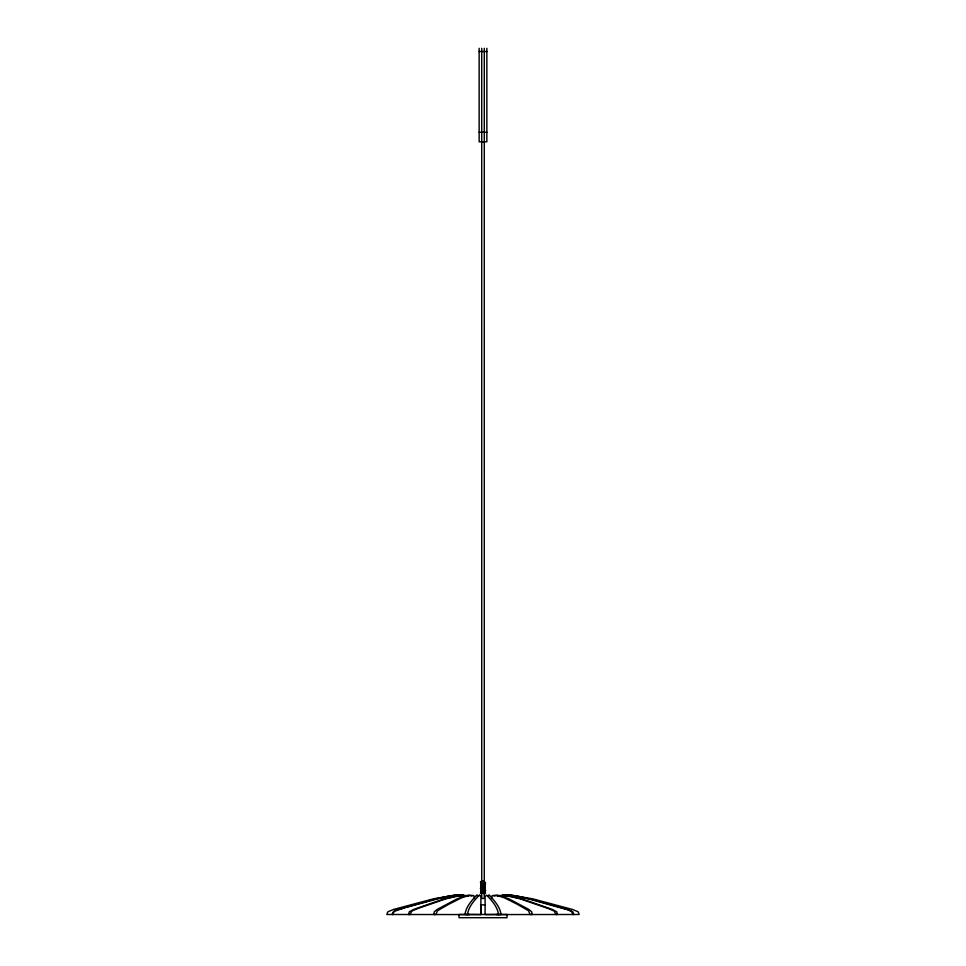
<?xml version="1.0" encoding="UTF-8"?>
<svg xmlns="http://www.w3.org/2000/svg" width="966" height="966" viewBox="0 0 966 966"><rect width="100%" height="100%" fill="white"/><g stroke="black" fill="none" stroke-linecap="round" stroke-linejoin="round"><path stroke-width="1.45" d="M467.556 914.488C468.281 907.11 474.089 900.65 478.991 895.47A63.044 10.952 90 0 1 479.667 895.277L480.875 896.641L480.923 914.585L465.032 914.488C465.757 907.11 471.565 900.65 476.467 895.47A63.044 10.952 90 0 1 477.132 895.277L478.279 896.062M491.513 898.549L492.129 895.675L495.135 895.277A63.044 31.528 -90 0 1 497.055 895.47L504.337 897.776L517.317 904.297L528.619 910.805L529.984 914.488L532.206 914.488L531.686 911.783L528.825 909.429L508.889 898.839L499.277 895.47A63.044 31.528 -90 0 0 497.357 895.277L494.073 896.062M487.721 896.062L488.868 895.277A63.044 10.952 -90 0 1 489.533 895.47C494.435 900.65 500.243 907.11 500.968 914.488L485.077 914.585L485.125 896.641L486.333 895.277A63.044 10.952 -90 0 1 487.009 895.47C491.911 900.65 497.719 907.11 498.444 914.488M482.722 892.487C476.31 891.642 487.13 889.07 483.894 891.038C477.228 890.918 482.807 887.706 483.942 888.72M482.469 891.183C478.508 893.441 492.068 889.795 481.72 889.867C480.476 890.737 486.924 890.362 485.161 888.454C482.903 888.829 479.788 888.273 482.432 887.971M481.708 885.158C489.822 884.59 481.31 889.275 481.503 886.208M480.525 892.753L480.609 893.538M484.401 883.914L484.715 884.832L483.568 884.59M480.549 883.105L481.43 884.276M480.561 881.475L480.561 882.26M480.597 892.656C482.831 891.063 486.176 892.536 483.688 892.62M485.415 883.081L485.427 882.284M484.34 893.635L483.628 893.574M497.442 896.062L502.465 895.277A63.044 48.3 -90 0 1 505.411 895.47L520.143 898.839L548.398 908.583L554.291 911.119L555.861 914.488L557.503 914.488L556.718 911.783L552.323 909.429L521.797 898.839L507.053 895.47A63.044 48.3 90 0 0 504.119 895.277L499.084 896.062M501.282 896.062L507.983 895.253M502.163 896.062L509.493 895.277A63.044 63.044 0 0 1 513.32 895.47L532.568 898.839L572.427 909.429L578.151 911.783L579.177 914.488L496.319 914.573M502.924 896.062L507.452 895.277A63.044 59.252 -90 0 1 511.062 895.47L513.031 895.579M404.802 907.557C400.962 909.682 392.751 908.825 392.184 914.488L393.053 914.488L393.44 912.532L394.973 911.119L406.795 906.965L435.98 898.839L451.376 895.868M405.684 907.557L443.261 897.342M482.698 892.813C478.049 893.26 488.277 893.743 484.678 891.509M444.251 896.943L452.656 895.711M484.509 886.353C485.85 884.011 477.083 886.909 482.457 887.645M484.159 888.684L484.703 889.65L482.034 889.191M484.051 883.878C482.638 883.576 478.738 885.037 481.599 885.919M468.558 896.062L461.881 895.277A63.044 48.3 90 0 0 458.947 895.47L444.203 898.839L413.677 909.429L409.282 911.783L408.497 914.488L410.139 914.488L411.709 911.119L417.602 908.583L445.857 898.839L460.589 895.47A63.044 48.3 90 0 1 463.535 895.277L466.916 896.062M451.774 895.711L453.851 895.579M452.969 895.579L454.938 895.47A63.044 59.252 -90 0 1 458.548 895.277L464.718 896.062M457.667 895.277A63.044 59.252 -90 0 0 454.068 895.47A63.044 59.252 90 0 1 457.667 895.277L463.837 896.062M479.148 51.512L486.852 51.512M479.148 132.221L486.852 132.221M480.573 904.876L485.427 904.876M469.681 914.573L386.823 914.488L387.849 911.783L393.573 909.429L433.432 898.839L452.68 895.47A63.044 63.044 0 0 1 456.507 895.277L463.076 896.062M507.597 895.265L508.333 895.277A63.044 59.252 -90 0 1 511.932 895.47M512.149 895.579L514.226 895.711M513.344 895.711L521.749 896.943M483.398 888.104L485.403 887.911L484.389 886.643M483.592 884.916L485.174 884.892L485.463 883.926M483.568 886.196L484.304 886.317M483.592 892.934L485.463 893.55M483.555 887.802C487.733 886.522 477.53 887.307 481.153 889.022M514.624 895.868L532.375 899.431L567.465 909.429L572.85 911.783L573.816 914.488L572.947 914.488L571.546 911.445L567.754 909.803L522.739 897.342M481.491 884.602L481.708 885.17M471.927 896.062L468.643 895.277A63.044 31.528 -90 0 0 466.723 895.47L457.111 898.839L437.175 909.429L434.314 911.783L433.794 914.488L436.016 914.488L437.381 910.805L448.683 904.297L461.663 897.776L468.945 895.47A63.044 31.528 -90 0 1 470.865 895.277L473.871 895.675L474.487 898.549M486.852 48.312L486.852 141.821L479.148 141.845L479.148 48.312M484.28 48.312L484.28 898.465L481.744 898.465L481.72 48.312M480.754 904.876L480.754 914.488M504.119 895.277A63.044 48.3 -90 0 1 507.053 895.47M488.868 895.277A63.044 10.952 90 0 1 489.533 895.47M476.467 895.47A63.044 10.952 -90 0 1 477.132 895.277M478.991 895.47A63.044 10.952 -90 0 1 479.667 895.277M458.947 895.47A63.044 48.3 -90 0 1 461.881 895.277M460.589 895.47A63.044 48.3 -90 0 1 463.535 895.277M502.465 895.277A63.044 48.3 90 0 1 505.411 895.47M482.843 880.883L483.109 882.055L482.915 880.944M507.005 914.488L458.995 914.488L458.995 917.7L507.005 917.7L507.005 914.488"/></g></svg>
